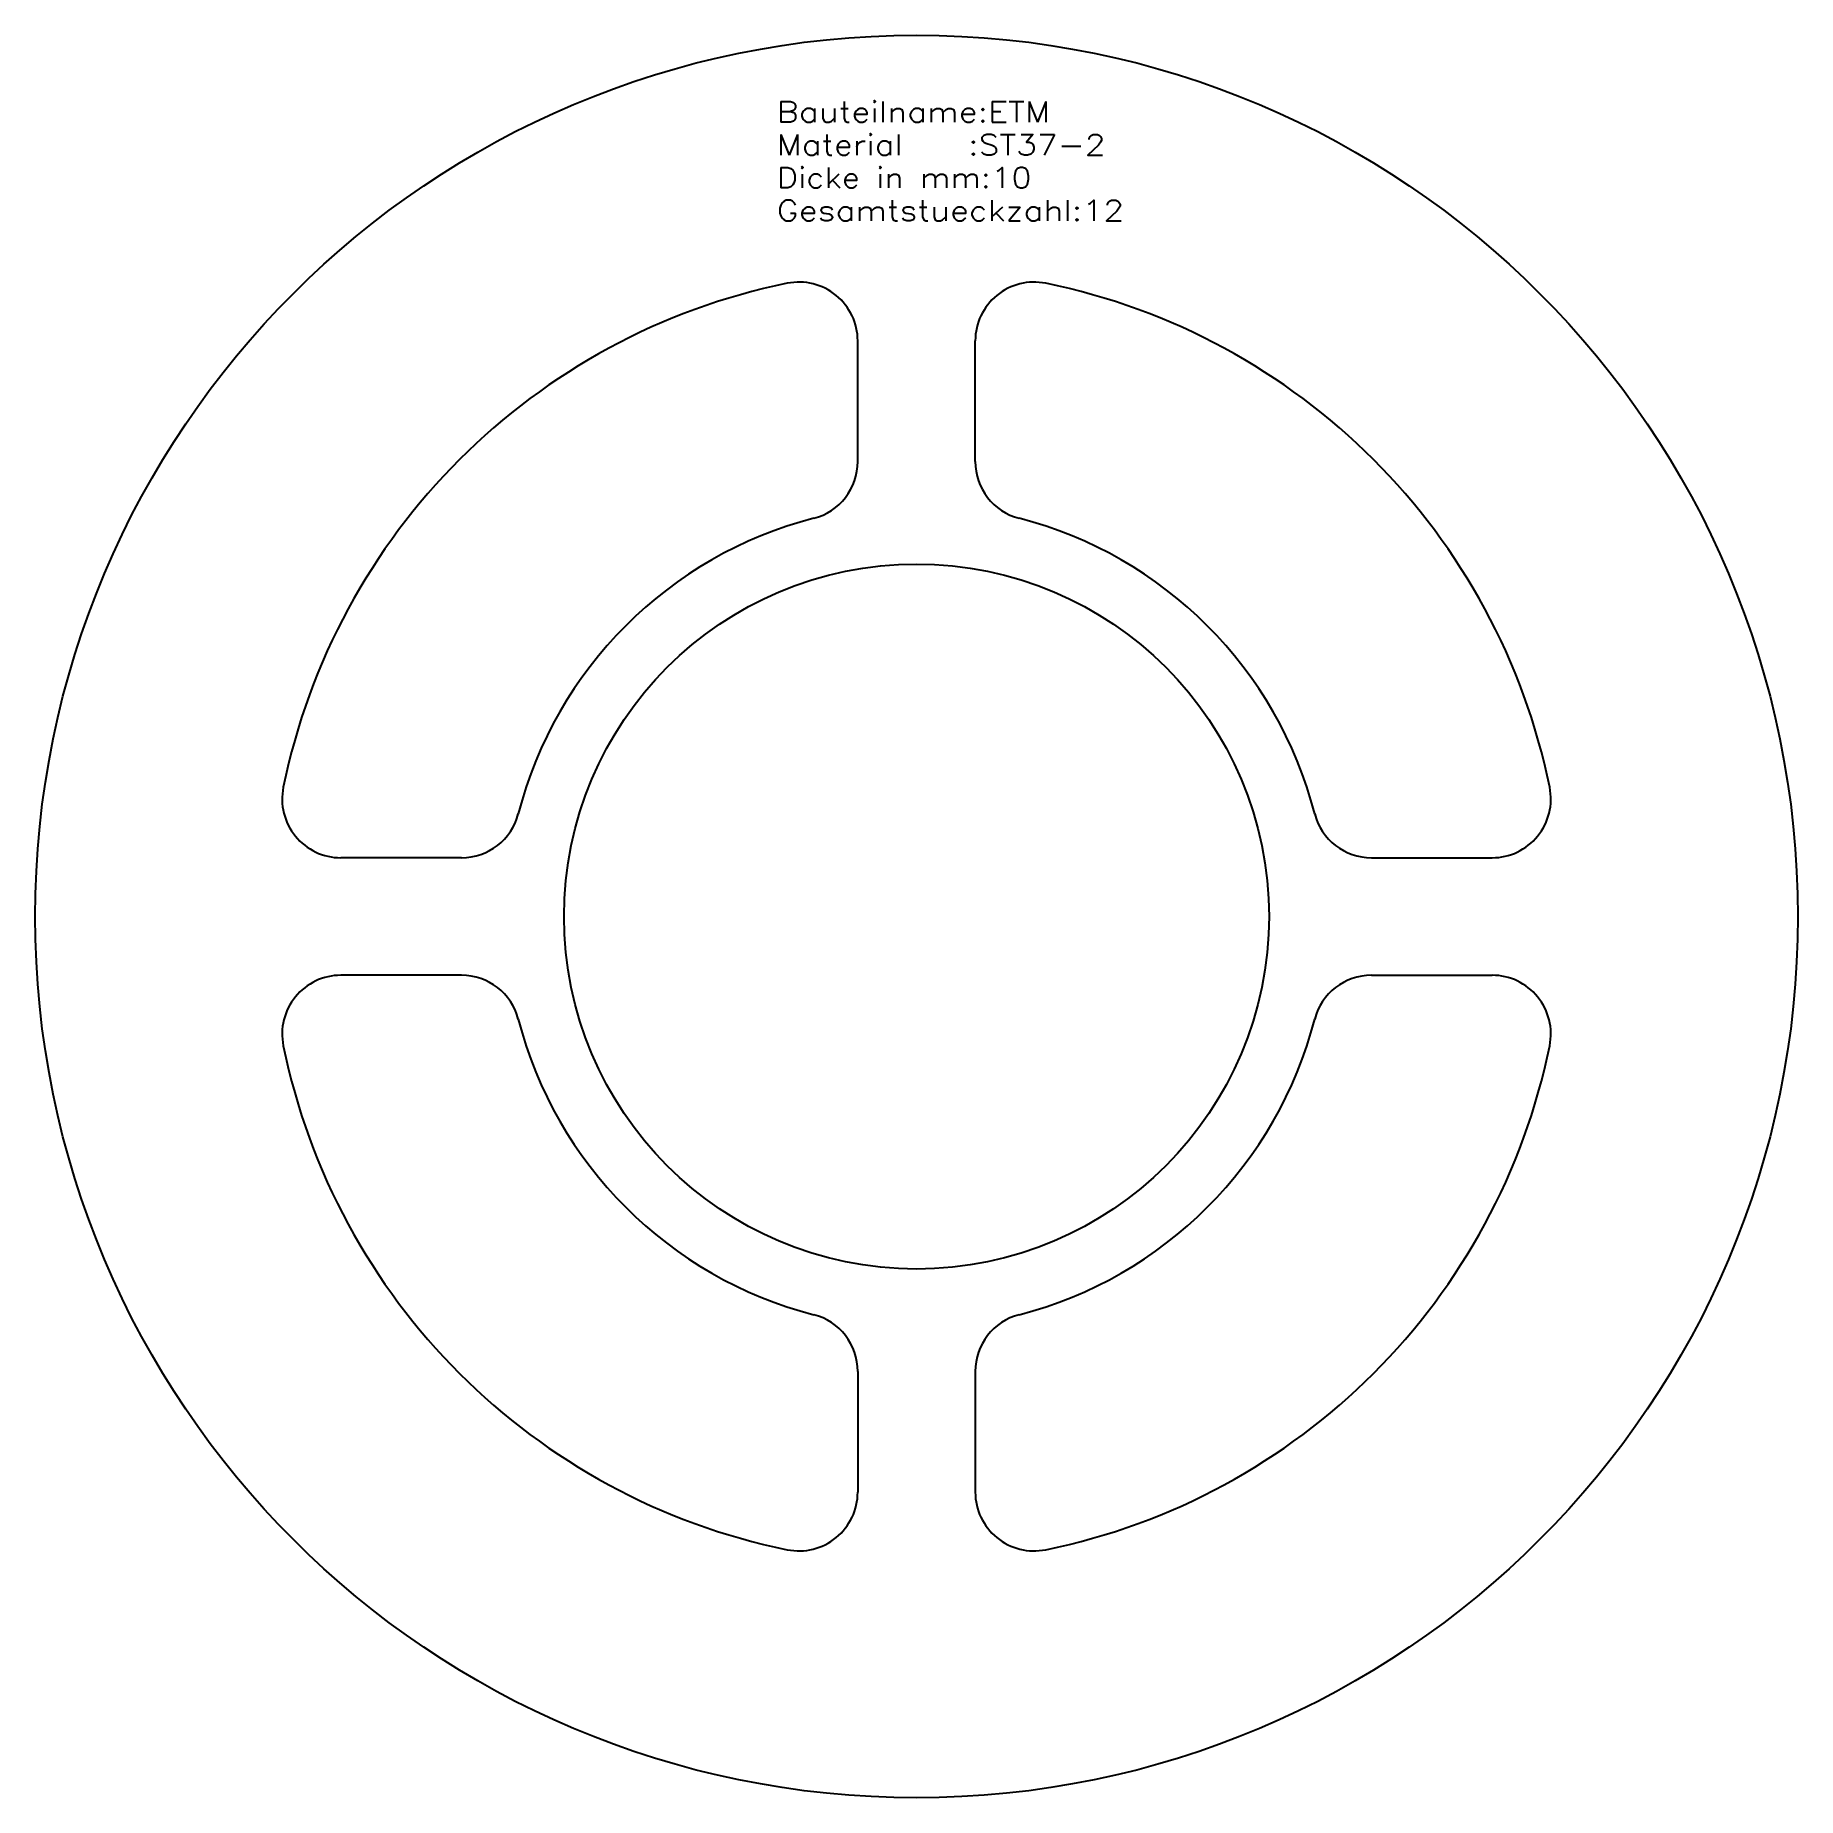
# Model space of a CAD drawing. Extents: x -150 to 150, y -150 to 150.
import ezdxf
from ezdxf.enums import TextEntityAlignment as Align

# ---------------------------------------------------------------- set-up
doc = ezdxf.new("R2010")
doc.units = 0
doc.layers.add('FREI', color=7, linetype='CONTINUOUS')
doc.styles.add('TXT8', font='TXT8')

msp = doc.modelspace()

# ---------------------------------------------------------------- linework, layer by layer
at = {"layer": 'FREI', "color": 2, "linetype": 'CONTINUOUS'}
for p, q in [((-10, 77.459663), (-10, 97.979591)), ((10, 77.459663), (10, 97.979591)), ((-77.459663, 10), (-97.979591, 10)), ((77.459663, 10), (97.979591, 10)), ((-77.459663, -10), (-97.979591, -10)), ((77.459663, -10), (97.979591, -10)), ((-10, -77.459663), (-10, -97.979591)), ((10, -77.459663), (10, -97.979591))]:
    msp.add_line(p, q, dxfattribs=at)
for radius in [150, 60]:
    msp.add_circle((0, 0), radius, dxfattribs=at)
for centre, radius, start, end in [((0, 0), 110, 101.536957, 168.463037), ((-20, 97.979591), 10, 0, 101.536957), ((20, 97.979591), 10, 78.463041, 180.000009), ((0, 0), 110, 11.536959, 78.463041), ((-20, 77.459663), 10, 284.477512, 0), ((20, 77.459663), 10, 180.000009, 255.522489), ((0, 0), 70, 104.477511, 165.52249), ((0, 0), 70, 14.477511, 75.522488), ((-97.979591, 20), 10, 168.463037, 270.000004), ((97.979591, 20), 10, 269.999997, 11.536959), ((-77.459663, 20), 10, 270.000004, 345.52249), ((77.459663, 20), 10, 194.47751, 269.999997), ((-97.979591, -20), 10, 89.999996, 191.536963), ((-77.459663, -20), 10, 14.47751, 89.999996), ((77.459663, -20), 10, 90.000003, 165.52249), ((97.979591, -20), 10, 348.463041, 90.000003), ((0, 0), 70, 194.47751, 255.522489), ((0, 0), 70, 284.477512, 345.522487), ((0, 0), 110, 191.536963, 258.463043), ((0, 0), 110, 281.536959, 348.463041), ((-20, -77.459663), 10, 0, 75.522488), ((20, -77.459663), 10, 104.477511, 179.999991), ((-20, -97.979591), 10, 258.463043, 0), ((20, -97.979591), 10, 179.999991, 281.536959)]:
    msp.add_arc(centre, radius, start, end, dxfattribs=at)

# ---------------------------------------------------------------- texts
at = {"layer": 'FREI', "color": 4, "linetype": 'CONTINUOUS', "style": 'TXT8', "oblique": -0.000003, "width": 0.9}
for s, p, p2 in [('Bauteilname:ETM', (-23.795565, 135.211179), (22.754437, 135.211179)), ('Material   :ST37-2', (-23.795565, 129.611172), (32.204436, 129.611172)), ('Dicke in mm:10', (-23.795565, 124.011182), (19.604437, 124.011182)), ('Gesamtstueckzahl:12', (-23.795565, 118.411176), (35.354436, 118.411176))]:
    msp.add_text(s, height=3.5, dxfattribs=at).set_placement(p, p2, align=Align.FIT)

doc.saveas('drawing.dxf')
